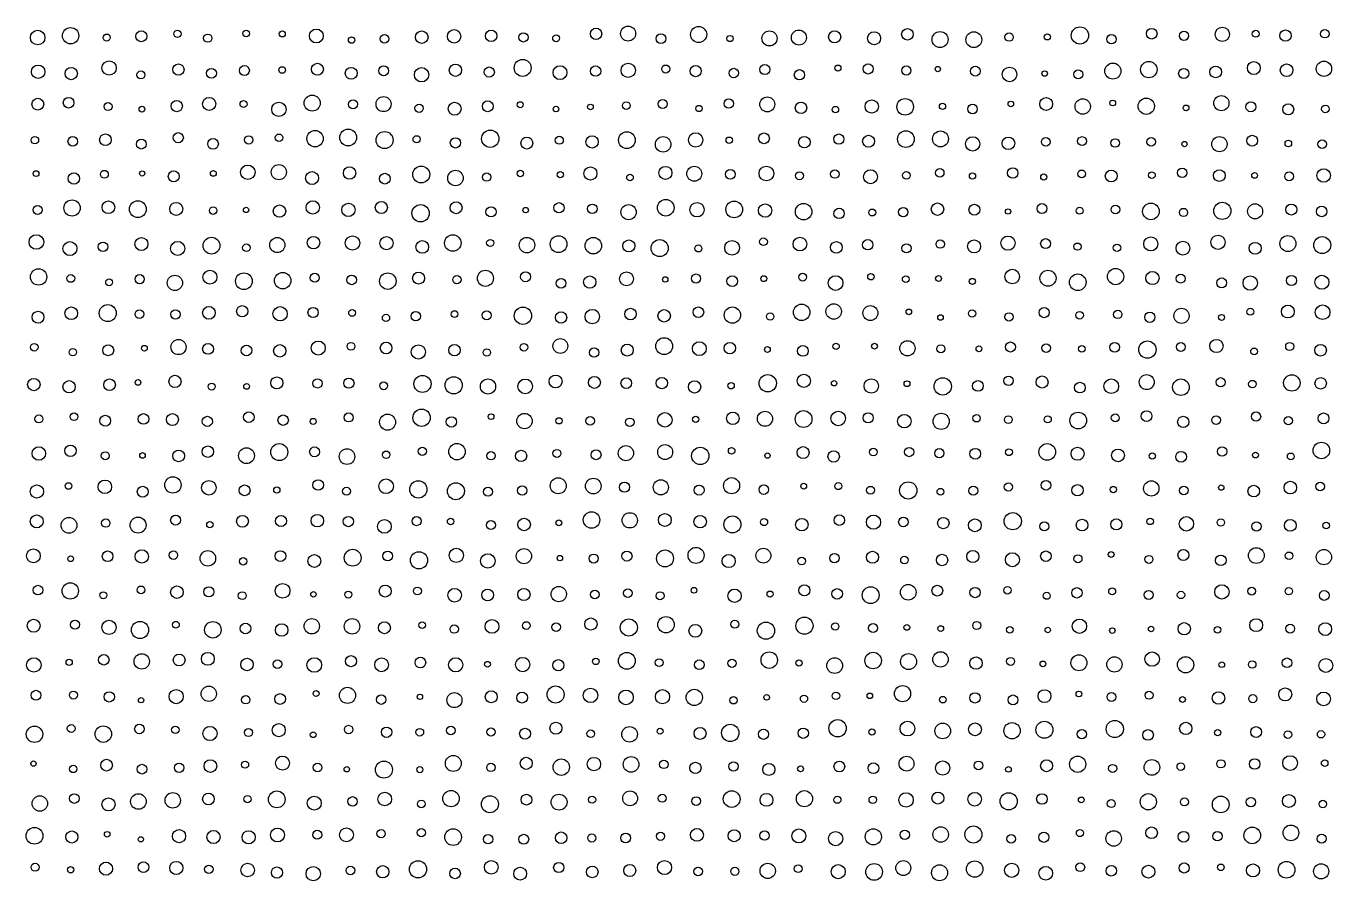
# Model space of a CAD drawing. Extents: x -295 to 305, y -195 to 205.
# Drawn here: x -294.6 to -219.4, y 55.4 to 104.6 of the extents above; entities that cross this region are included whole.
import ezdxf

# ---------------------------------------------------------------- set-up
doc = ezdxf.new("R2010")
doc.units = 0

msp = doc.modelspace()

# ---------------------------------------------------------------- linework, layer by layer
at = {"layer": 'VIA'}
for centre, radius in [((-292.0513, 104.0547), 0.4704), ((-261.826, 104.1622), 0.3273), ((-259.9808, 104.1756), 0.4306), ((-255.9257, 104.1218), 0.4629), ((-233.9919, 104.0692), 0.4964), ((-225.802, 104.1322), 0.4102), ((-293.946, 103.9464), 0.4175), ((-289.9714, 103.9484), 0.2018), ((-287.9866, 104.0241), 0.3172), ((-285.9058, 104.1616), 0.2065), ((-284.1617, 103.9144), 0.2367), ((-281.954, 104.1783), 0.1938), ((-279.8759, 104.1541), 0.1741), ((-277.9179, 104.0401), 0.3993), ((-275.8888, 103.8033), 0.1834), ((-273.9986, 103.8757), 0.2468), ((-271.8523, 103.9679), 0.3609), ((-269.9904, 104.0175), 0.3868), ((-267.8612, 104.0463), 0.3326), ((-266.0048, 103.9599), 0.2686), ((-264.1246, 103.9065), 0.1966), ((-258.0964, 103.8884), 0.2815), ((-254.12, 103.8926), 0.178), ((-251.85, 103.8992), 0.4346), ((-250.1567, 103.9471), 0.4328), ((-248.1021, 103.9909), 0.3477), ((-245.8343, 103.9089), 0.3764), ((-243.9155, 104.1338), 0.3321), ((-242.0395, 103.8339), 0.4612), ((-240.0955, 103.8233), 0.4559), ((-238.0654, 103.9732), 0.2419), ((-235.8635, 103.9871), 0.177), ((-232.1809, 103.8528), 0.2664), ((-229.8623, 104.1683), 0.3065), ((-228.0072, 104.0505), 0.2652), ((-223.8773, 104.1641), 0.1996), ((-222.169, 104.0608), 0.3244), ((-219.9066, 104.1684), 0.2432), ((-293.9145, 101.979), 0.3887), ((-292.0147, 101.875), 0.3539), ((-289.8363, 102.1974), 0.4108), ((-285.8521, 102.1031), 0.328), ((-282.0539, 102.0499), 0.285), ((-279.8788, 102.0804), 0.1888), ((-277.8546, 102.1235), 0.344), ((-275.9116, 101.8902), 0.3421), ((-274.0431, 102.0345), 0.2832), ((-269.915, 102.0656), 0.3539), ((-267.9684, 101.9638), 0.2927), ((-266.0487, 102.1998), 0.4882), ((-263.899, 101.9293), 0.3988), ((-261.8516, 102.0187), 0.2987), ((-259.9779, 102.0586), 0.4127), ((-257.8196, 102.1375), 0.2304), ((-256.0974, 102.0153), 0.3228), ((-252.1195, 102.106), 0.2878), ((-247.9149, 102.1931), 0.1752), ((-246.1758, 102.1406), 0.2923), ((-243.9741, 102.0507), 0.2623), ((-242.1638, 102.1337), 0.153), ((-240.0083, 102.0124), 0.2825), ((-238.04, 101.8253), 0.4175), ((-232.0983, 102.0199), 0.4633), ((-230.0285, 102.1052), 0.4717), ((-226.1821, 101.9714), 0.337), ((-223.9886, 102.1918), 0.3727), ((-222.1067, 102.0685), 0.3628), ((-219.9548, 102.1487), 0.4398), ((-288.0087, 101.8018), 0.2311), ((-283.9501, 101.8914), 0.2848), ((-271.8643, 101.8063), 0.4129), ((-253.9043, 101.9076), 0.2706), ((-250.1282, 101.8073), 0.2966), ((-236.0178, 101.8755), 0.1578), ((-234.0903, 101.8289), 0.2596), ((-228.0229, 101.8746), 0.2923), ((-293.937, 100.1135), 0.339), ((-292.1657, 100.197), 0.3079), ((-289.8959, 99.9779), 0.2309), ((-287.9502, 99.8253), 0.165), ((-285.9466, 100.003), 0.3223), ((-284.08, 100.1269), 0.3756), ((-282.1044, 100.1188), 0.2005), ((-280.0692, 99.8163), 0.4117), ((-278.1561, 100.1762), 0.4628), ((-275.8045, 100.1078), 0.2617), ((-274.0504, 100.1173), 0.4337), ((-272.0036, 99.8786), 0.238), ((-269.9621, 99.8492), 0.3714), ((-268.0565, 99.9924), 0.3101), ((-266.1895, 100.0834), 0.1712), ((-264.1318, 99.8305), 0.1591), ((-262.1481, 99.9531), 0.1608), ((-260.0827, 100.0312), 0.2215), ((-257.9953, 100.1247), 0.2544), ((-255.9028, 99.8638), 0.1782), ((-254.1967, 100.145), 0.2696), ((-251.9775, 100.1014), 0.4328), ((-250.0367, 99.9063), 0.332), ((-248.057, 99.8027), 0.1839), ((-245.971, 99.9793), 0.3843), ((-244.0437, 99.9626), 0.4778), ((-241.8972, 99.9844), 0.1778), ((-240.1696, 99.8351), 0.2754), ((-237.9684, 100.1272), 0.1612), ((-235.9369, 100.1222), 0.3696), ((-233.8322, 99.9795), 0.443), ((-232.1077, 100.1816), 0.166), ((-230.1744, 99.9958), 0.4684), ((-227.8878, 99.8968), 0.1665), ((-225.8561, 100.1739), 0.4377), ((-224.1562, 99.9664), 0.2901), ((-222.0127, 99.8207), 0.3168), ((-219.8724, 99.8403), 0.2213), ((-285.8575, 98.1853), 0.291), ((-277.9899, 98.1304), 0.4728), ((-276.0881, 98.1941), 0.4844), ((-273.989, 98.0479), 0.492), ((-267.9101, 98.1256), 0.4985), ((-260.0508, 98.0446), 0.4836), ((-256.0968, 98.0571), 0.4149), ((-244.0052, 98.1019), 0.48), ((-242.0123, 98.1137), 0.4568), ((-294.1039, 98.0381), 0.2128), ((-291.9296, 97.974), 0.2741), ((-290.0486, 98.063), 0.3371), ((-287.9833, 97.8163), 0.283), ((-283.8586, 97.8266), 0.3076), ((-281.8055, 98.0571), 0.239), ((-280.0661, 98.1832), 0.213), ((-272.1463, 98.0935), 0.2072), ((-269.9143, 97.8854), 0.2956), ((-265.807, 97.8741), 0.342), ((-263.9414, 98.0371), 0.2327), ((-262.0574, 97.9384), 0.3526), ((-257.969, 97.8006), 0.4448), ((-254.1666, 98.0403), 0.1831), ((-252.1641, 98.1477), 0.309), ((-249.843, 97.9274), 0.3334), ((-247.8633, 98.1035), 0.2941), ((-246.1486, 97.9795), 0.3458), ((-240.16, 97.8276), 0.4106), ((-238.1051, 97.8638), 0.3605), ((-235.9597, 97.944), 0.2524), ((-233.8683, 97.9869), 0.2571), ((-231.9698, 97.879), 0.246), ((-229.897, 97.9449), 0.2493), ((-227.9788, 97.8174), 0.1511), ((-225.9697, 97.8125), 0.4399), ((-224.0813, 98.01), 0.3108), ((-222.0044, 97.8497), 0.1912), ((-220.0556, 97.8161), 0.247), ((-294.0358, 96.115), 0.166), ((-290.1091, 96.078), 0.2266), ((-287.933, 96.1251), 0.1501), ((-286.1199, 95.9592), 0.3147), ((-283.8413, 96.1296), 0.1677), ((-281.8597, 96.1964), 0.416), ((-280.0713, 96.1983), 0.4361), ((-278.1647, 95.8621), 0.3757), ((-276.0055, 96.1515), 0.3558), ((-271.8829, 96.0656), 0.4859), ((-269.9129, 95.8626), 0.4475), ((-266.1828, 96.1269), 0.1861), ((-263.8833, 96.0537), 0.1765), ((-262.1487, 96.1223), 0.3766), ((-257.835, 96.1609), 0.374), ((-256.1786, 96.1092), 0.4289), ((-254.1026, 96.0767), 0.2805), ((-252.028, 96.1244), 0.4229), ((-250.1236, 95.9951), 0.2277), ((-248.0939, 96.0911), 0.2455), ((-246.04, 95.9382), 0.4023), ((-243.9733, 96.0174), 0.2178), ((-242.0528, 96.1629), 0.2411), ((-237.8585, 96.1537), 0.3006), ((-233.8932, 96.1004), 0.224), ((-232.189, 95.9799), 0.3427), ((-228.1117, 96.1636), 0.2728), ((-225.9762, 96.006), 0.3366), ((-221.961, 95.9602), 0.2538), ((-219.9728, 96.0069), 0.3907), ((-291.8624, 95.832), 0.3283), ((-273.9767, 95.8247), 0.309), ((-268.1201, 95.9146), 0.2379), ((-259.8733, 95.8923), 0.1877), ((-240.1711, 95.9754), 0.1791), ((-236.0744, 95.9225), 0.1752), ((-229.8499, 96.0218), 0.1908), ((-223.9463, 96.0131), 0.166), ((-293.9538, 94.029), 0.2604), ((-291.9672, 94.1367), 0.4678), ((-289.8748, 94.1821), 0.3663), ((-288.1831, 94.0696), 0.4842), ((-285.9757, 94.0849), 0.3763), ((-283.8518, 93.9868), 0.2164), ((-281.9598, 94.0256), 0.1529), ((-280.0356, 93.9597), 0.3553), ((-278.1189, 94.1716), 0.3848), ((-276.0726, 94.0295), 0.3841), ((-274.1753, 94.1698), 0.3477), ((-271.9173, 93.8372), 0.4983), ((-269.8756, 94.1495), 0.3418), ((-267.8671, 93.9175), 0.2942), ((-265.875, 94.0187), 0.1576), ((-263.9583, 94.152), 0.293), ((-262.0401, 94.0926), 0.2718), ((-259.9534, 93.896), 0.4383), ((-257.8199, 94.1532), 0.4774), ((-256.0176, 94.0386), 0.4132), ((-253.8796, 94.0539), 0.4798), ((-252.0993, 93.9921), 0.3843), ((-249.8869, 93.9269), 0.4755), ((-247.8469, 93.8271), 0.2981), ((-245.9382, 93.879), 0.1996), ((-244.1566, 93.8983), 0.2699), ((-242.1868, 94.0691), 0.3596), ((-240.0639, 94.0392), 0.3118), ((-238.1274, 93.9387), 0.1531), ((-236.1746, 94.1055), 0.287), ((-234.0111, 93.9789), 0.1984), ((-231.9537, 94.0522), 0.2474), ((-229.9071, 93.9436), 0.4782), ((-228.0369, 93.8817), 0.2368), ((-225.8047, 93.9713), 0.4938), ((-223.9163, 93.9455), 0.4326), ((-221.8304, 94.0499), 0.3175), ((-220.0861, 93.9404), 0.3026), ((-294.0208, 92.1795), 0.4203), ((-278.0809, 92.1411), 0.3624), ((-275.8364, 92.1218), 0.4135), ((-273.8801, 92.1169), 0.3807), ((-270.0665, 92.1202), 0.4747), ((-263.9825, 92.0544), 0.4834), ((-250.1036, 92.0628), 0.3935), ((-238.1301, 92.1132), 0.4108), ((-229.917, 92.0688), 0.4047), ((-226.0502, 92.1649), 0.408), ((-222.0283, 92.0893), 0.461), ((-220.054, 92.0004), 0.4886), ((-292.0898, 91.8007), 0.3999), ((-290.1873, 91.9043), 0.2738), ((-287.9773, 92.0626), 0.3735), ((-285.8927, 91.8089), 0.4042), ((-283.9435, 91.9688), 0.4837), ((-281.9381, 91.8496), 0.2166), ((-280.1608, 92.0065), 0.4363), ((-271.8246, 91.8999), 0.362), ((-267.9141, 92.1269), 0.2046), ((-265.8001, 92.0021), 0.4442), ((-261.9826, 91.9686), 0.4777), ((-259.9378, 91.9542), 0.3474), ((-258.1664, 91.8293), 0.4918), ((-255.9362, 91.8097), 0.2008), ((-254.005, 91.8447), 0.4216), ((-252.1949, 92.1952), 0.2223), ((-248.0038, 91.8722), 0.3346), ((-246.1967, 92.022), 0.3), ((-243.9665, 91.8207), 0.2642), ((-242.0277, 92.0615), 0.2417), ((-240.0815, 91.9266), 0.3747), ((-235.9672, 92.0884), 0.2865), ((-234.1317, 91.916), 0.2075), ((-231.86, 91.8458), 0.2116), ((-228.0644, 91.8272), 0.395), ((-223.9127, 91.817), 0.3441), ((-293.8944, 90.1723), 0.47), ((-292.0399, 90.084), 0.2234), ((-288.0767, 90.0404), 0.2657), ((-286.0527, 89.8274), 0.4402), ((-284.0346, 90.158), 0.404), ((-282.0835, 89.9256), 0.4804), ((-279.8518, 89.9564), 0.4748), ((-278.0078, 90.1212), 0.2582), ((-275.8832, 90), 0.2767), ((-273.8083, 89.9278), 0.4746), ((-272.0311, 90.103), 0.3457), ((-269.8313, 90.0155), 0.2406), ((-268.1889, 90.0907), 0.4631), ((-265.8804, 90.1817), 0.289), ((-262.1879, 89.8751), 0.355), ((-260.0771, 90.0634), 0.4005), ((-256.0743, 90.0784), 0.2618), ((-253.9906, 89.9264), 0.3101), ((-252.1775, 90.071), 0.1696), ((-249.9421, 90.158), 0.2234), ((-248.0468, 89.8155), 0.4234), ((-246.0145, 90.1842), 0.1864), ((-244.012, 90.0379), 0.1927), ((-242.1237, 90.0806), 0.1681), ((-237.8869, 90.192), 0.4186), ((-235.8292, 90.0977), 0.4608), ((-234.1176, 89.8632), 0.4802), ((-231.9427, 90.191), 0.4668), ((-229.8234, 90.1052), 0.3794), ((-228.1968, 90.0722), 0.2509), ((-224.1965, 89.8175), 0.4145), ((-221.8244, 89.9618), 0.2914), ((-220.0722, 89.8629), 0.4023), ((-289.8354, 89.861), 0.1985), ((-263.8388, 89.8038), 0.2757), ((-257.8446, 90.0256), 0.1562), ((-240.1783, 89.911), 0.1768), ((-225.8355, 89.8296), 0.283), ((-293.9249, 87.8537), 0.3425), ((-292.0157, 88.0825), 0.3658), ((-289.9159, 88.0891), 0.4903), ((-288.0936, 88.0262), 0.253), ((-286.0212, 88.0112), 0.271), ((-284.0953, 88.1042), 0.3656), ((-282.1815, 88.198), 0.3227), ((-279.9986, 88.0477), 0.4117), ((-278.1029, 88.1228), 0.2945), ((-275.8577, 88.1028), 0.1988), ((-273.9091, 87.8113), 0.2096), ((-272.1933, 87.9062), 0.2705), ((-269.9677, 88.0326), 0.1956), ((-268.1161, 87.9654), 0.2601), ((-266.0314, 87.9361), 0.4994), ((-263.8416, 87.8361), 0.3257), ((-262.0411, 87.8858), 0.4168), ((-259.8434, 88.0342), 0.3334), ((-257.9101, 87.9296), 0.3581), ((-255.9395, 88.1393), 0.3047), ((-253.9843, 87.9728), 0.4706), ((-251.8064, 87.8908), 0.2109), ((-250.0018, 88.1345), 0.4739), ((-248.1567, 88.18), 0.4442), ((-246.0434, 88.091), 0.4303), ((-243.8349, 88.16), 0.1623), ((-242.0145, 87.8358), 0.1585), ((-240.198, 88.0667), 0.2104), ((-238.0718, 87.8724), 0.2384), ((-236.0461, 88.1176), 0.2929), ((-234.0105, 87.9624), 0.2195), ((-231.8171, 88.0112), 0.2409), ((-229.973, 87.8483), 0.2948), ((-228.1497, 87.9303), 0.437), ((-225.8464, 87.8394), 0.1712), ((-224.1915, 88.1694), 0.2006), ((-222.0325, 88.179), 0.3675), ((-220.0314, 88.1402), 0.4219), ((-285.842, 86.1329), 0.4361), ((-277.8045, 86.0782), 0.4038), ((-263.879, 86.193), 0.4271), ((-257.905, 86.1903), 0.4845), ((-255.8857, 86.0446), 0.3992), ((-243.9149, 86.0631), 0.4371), ((-230.1106, 85.9891), 0.4955), ((-226.1423, 86.1959), 0.3814), ((-294.1417, 86.1207), 0.2179), ((-291.924, 85.8403), 0.21), ((-289.8903, 85.952), 0.316), ((-287.8074, 86.0666), 0.1637), ((-284.1472, 86.0281), 0.3118), ((-281.9368, 85.9344), 0.3059), ((-280.0195, 85.9161), 0.3561), ((-275.925, 86.1778), 0.2246), ((-273.901, 86.0782), 0.3357), ((-272.0463, 85.8523), 0.4067), ((-269.9689, 85.9588), 0.33), ((-268.1119, 85.8191), 0.2115), ((-265.9758, 86.1208), 0.2193), ((-261.9388, 85.8189), 0.2668), ((-260.0315, 85.9579), 0.3447), ((-254.132, 86.0677), 0.3299), ((-251.9695, 85.9938), 0.1645), ((-249.9301, 85.9117), 0.3105), ((-248.0216, 86.1782), 0.1849), ((-245.8086, 86.1853), 0.1698), ((-241.9937, 86.0358), 0.2311), ((-239.8023, 86.0372), 0.1682), ((-237.9931, 86.1382), 0.2897), ((-235.9333, 86.0712), 0.2511), ((-233.879, 86.0265), 0.1896), ((-231.9901, 86.121), 0.2776), ((-228.1876, 86.1379), 0.2512), ((-223.9751, 85.8832), 0.1935), ((-221.9262, 86.1663), 0.2314), ((-220.1496, 85.9517), 0.336), ((-294.1691, 83.9755), 0.3585), ((-292.1394, 83.8517), 0.352), ((-289.8122, 83.9637), 0.3361), ((-288.1727, 84.0974), 0.1636), ((-286.0479, 84.1558), 0.3516), ((-280.1853, 84.0693), 0.3484), ((-277.8474, 84.0421), 0.2652), ((-276.0418, 84.0543), 0.2945), ((-271.8106, 84.0131), 0.4932), ((-270.0154, 83.9344), 0.4933), ((-268.0419, 83.8629), 0.438), ((-265.9037, 83.8702), 0.4206), ((-264.1538, 84.1545), 0.3715), ((-261.9241, 84.1023), 0.3451), ((-260.0882, 84.0568), 0.3064), ((-258.0434, 84.061), 0.3237), ((-256.1557, 83.8392), 0.3527), ((-251.9519, 84.0519), 0.497), ((-249.8739, 84.193), 0.3789), ((-248.1345, 84.0497), 0.1522), ((-245.9953, 83.8936), 0.4123), ((-243.9401, 84.0242), 0.168), ((-241.8842, 83.8699), 0.4981), ((-239.8601, 83.8941), 0.3074), ((-238.0959, 84.197), 0.2703), ((-236.1703, 84.1221), 0.3472), ((-232.1875, 83.8793), 0.4218), ((-230.151, 84.1162), 0.4321), ((-228.1828, 83.823), 0.4753), ((-225.8996, 84.109), 0.2645), ((-224.0702, 84.002), 0.2161), ((-221.803, 84.0686), 0.4719), ((-220.1439, 84.047), 0.331), ((-283.9338, 83.8571), 0.1977), ((-281.9307, 83.8674), 0.1654), ((-274.0445, 83.905), 0.2232), ((-254.0617, 83.911), 0.1874), ((-233.993, 83.8005), 0.3073), ((-293.8756, 81.999), 0.2321), ((-291.8561, 82.124), 0.2175), ((-290.0602, 81.8952), 0.313), ((-287.8583, 81.9949), 0.3069), ((-286.1919, 81.9577), 0.3432), ((-284.1857, 81.8562), 0.2925), ((-281.8015, 82.1027), 0.3057), ((-279.8258, 81.9276), 0.2995), ((-278.0984, 81.854), 0.1762), ((-276.0553, 82.0817), 0.2602), ((-273.8211, 81.8109), 0.461), ((-271.8599, 82.0662), 0.4972), ((-270.144, 81.8254), 0.2994), ((-267.8659, 82.1292), 0.1653), ((-265.941, 81.8734), 0.4435), ((-263.9625, 81.8897), 0.1789), ((-262.1608, 81.8875), 0.2449), ((-259.8842, 81.8053), 0.246), ((-257.8687, 81.9437), 0.4174), ((-256.0928, 81.9796), 0.1804), ((-253.958, 82.0304), 0.3596), ((-252.11, 82.0079), 0.4358), ((-249.8883, 81.9907), 0.4838), ((-247.8984, 82.0232), 0.4192), ((-246.174, 82.0632), 0.2907), ((-244.0927, 81.8679), 0.389), ((-241.9741, 81.8586), 0.467), ((-239.9377, 82.0334), 0.2112), ((-238.1106, 81.9574), 0.226), ((-235.84, 81.9695), 0.2021), ((-234.0922, 81.9056), 0.4808), ((-231.9612, 82.0586), 0.2252), ((-230.1604, 82.1583), 0.3118), ((-228.0523, 81.8286), 0.3242), ((-226.1607, 81.9268), 0.2531), ((-223.8637, 82.1345), 0.268), ((-222.0037, 81.8956), 0.238), ((-219.9813, 82.0299), 0.3119), ((-292.0587, 80.1662), 0.3299), ((-284.1542, 80.1131), 0.328), ((-280.0467, 80.092), 0.4884), ((-269.8264, 80.1168), 0.4745), ((-260.1087, 80.0236), 0.4364), ((-257.8514, 80.0908), 0.4297), ((-235.8726, 80.0982), 0.4799), ((-220.1033, 80.1835), 0.4764), ((-293.8806, 80.0081), 0.3901), ((-290.0577, 79.8766), 0.2294), ((-287.9183, 79.8963), 0.1605), ((-285.8377, 79.8704), 0.3375), ((-281.9357, 79.8797), 0.4555), ((-278.0183, 80.1032), 0.2826), ((-276.1526, 79.829), 0.45), ((-273.8992, 79.9356), 0.2155), ((-271.8191, 80.1334), 0.2316), ((-267.8697, 79.8776), 0.2405), ((-266.1427, 79.8696), 0.3266), ((-264.0752, 80.0133), 0.2293), ((-261.8225, 79.9347), 0.2822), ((-255.8301, 79.8717), 0.4975), ((-254.0269, 80.1641), 0.1897), ((-251.9634, 79.8882), 0.155), ((-249.916, 80.0589), 0.3456), ((-248.1572, 79.8405), 0.3302), ((-245.876, 80.09), 0.2202), ((-243.8158, 80.0894), 0.2637), ((-242.0785, 80.0239), 0.2664), ((-240.0126, 79.9936), 0.3095), ((-238.0787, 80.0827), 0.1988), ((-234.1263, 79.9952), 0.3766), ((-231.8024, 79.8953), 0.3665), ((-229.83, 79.8682), 0.182), ((-228.1717, 79.8188), 0.3134), ((-225.814, 80.1237), 0.2731), ((-223.8926, 79.9152), 0.1651), ((-221.8655, 79.8424), 0.1943), ((-293.989, 77.8184), 0.3821), ((-292.1766, 78.1378), 0.1887), ((-290.0802, 78.0923), 0.3902), ((-286.1667, 78.1999), 0.4711), ((-284.097, 78.0342), 0.4216), ((-282.0424, 77.8874), 0.3113), ((-277.8104, 78.1972), 0.3032), ((-273.9037, 78.1187), 0.422), ((-272.0494, 77.9421), 0.496), ((-269.8914, 77.8382), 0.4883), ((-264.0033, 78.1497), 0.4594), ((-261.9847, 78.1328), 0.4511), ((-260.1871, 78.071), 0.2935), ((-258.1003, 78.061), 0.4343), ((-255.8998, 77.9004), 0.2874), ((-254.028, 78.1557), 0.4617), ((-252.1789, 77.9285), 0.2735), ((-249.8801, 78.1269), 0.1688), ((-247.8948, 78.1323), 0.2025), ((-243.8671, 77.8798), 0.4979), ((-238.1064, 78.0785), 0.2376), ((-235.9402, 78.1822), 0.2792), ((-234.1319, 77.8923), 0.3259), ((-229.8873, 77.995), 0.4404), ((-225.8627, 78.047), 0.1525), ((-223.9948, 77.8409), 0.3359), ((-221.8913, 78.0468), 0.3604), ((-220.1702, 78.1089), 0.2477), ((-287.9011, 77.8063), 0.3132), ((-280.1892, 77.9091), 0.1796), ((-276.1797, 77.837), 0.2269), ((-268.0417, 77.8063), 0.2598), ((-266.0731, 77.8751), 0.2699), ((-246.0387, 77.8898), 0.2281), ((-242.018, 77.807), 0.1959), ((-240.1301, 77.8655), 0.2619), ((-232.073, 77.9331), 0.1845), ((-228.0139, 77.8722), 0.2466), ((-294.0026, 76.1022), 0.375), ((-292.1441, 75.8749), 0.4555), ((-290.0289, 76.0026), 0.2414), ((-288.1707, 75.8874), 0.4574), ((-286.0111, 76.1745), 0.2851), ((-284.0393, 75.9075), 0.1813), ((-282.1656, 76.1064), 0.3411), ((-279.9461, 76.1196), 0.3197), ((-277.8623, 76.1396), 0.3582), ((-276.0745, 76.0896), 0.2945), ((-273.9997, 75.8108), 0.3913), ((-272.1523, 76.1146), 0.2603), ((-270.1903, 76.089), 0.1881), ((-267.8738, 75.8884), 0.2563), ((-265.9648, 75.9192), 0.3612), ((-263.9659, 76.0162), 0.1662), ((-262.0854, 76.1832), 0.4734), ((-259.8851, 76.1617), 0.44), ((-257.8695, 76.1849), 0.3695), ((-255.8369, 76.0852), 0.3595), ((-253.9828, 75.9271), 0.4897), ((-252.1606, 76.0579), 0.2032), ((-249.9869, 75.9125), 0.3578), ((-247.8342, 76.1766), 0.3029), ((-245.8666, 76.056), 0.4091), ((-244.1462, 76.0689), 0.2747), ((-241.8499, 76.0072), 0.3268), ((-240.0342, 75.8784), 0.3698), ((-237.8567, 76.113), 0.4968), ((-236.0364, 75.813), 0.2563), ((-233.8683, 75.8853), 0.3375), ((-231.8982, 75.9258), 0.3202), ((-229.9504, 76.0993), 0.1871), ((-227.8656, 75.9601), 0.4141), ((-225.8846, 76.0401), 0.2103), ((-223.8365, 75.8092), 0.2655), ((-221.8923, 75.8686), 0.3401), ((-219.8267, 75.8684), 0.1898), ((-294.1931, 74.1172), 0.3963), ((-287.9569, 74.0833), 0.3874), ((-284.155, 73.9738), 0.4457), ((-275.8247, 74.0086), 0.4842), ((-269.8639, 74.1416), 0.4089), ((-265.9757, 74.101), 0.4373), ((-257.8594, 73.9713), 0.4876), ((-256.075, 74.1458), 0.4616), ((-252.1997, 74.1289), 0.427), ((-240.1516, 74.077), 0.3487), ((-228.0398, 74.1677), 0.3146), ((-223.8422, 74.1339), 0.454), ((-219.9586, 74.0432), 0.4403), ((-292.0494, 73.9493), 0.1648), ((-289.9215, 74.0918), 0.307), ((-286.1374, 74.1566), 0.2418), ((-282.1261, 73.8024), 0.2133), ((-279.9791, 74.1036), 0.3101), ((-278.0303, 73.8186), 0.369), ((-273.8132, 74.1067), 0.281), ((-272.0116, 73.8631), 0.494), ((-268.0508, 73.8239), 0.4159), ((-263.9067, 73.9865), 0.1551), ((-261.9687, 73.9629), 0.2606), ((-260.0488, 74.1037), 0.2912), ((-254.1962, 73.8187), 0.3786), ((-249.9974, 73.8128), 0.2195), ((-248.1125, 73.9866), 0.2673), ((-245.9231, 74.034), 0.3459), ((-244.0855, 73.8726), 0.2186), ((-241.9215, 73.8783), 0.3272), ((-237.8789, 73.8951), 0.4028), ((-235.952, 74.0969), 0.3021), ((-234.1046, 73.9485), 0.2302), ((-232.1956, 74.1948), 0.1687), ((-230.0234, 73.9139), 0.2275), ((-225.8895, 73.8576), 0.305), ((-221.9622, 74.1214), 0.2174), ((-293.9277, 72.1445), 0.2772), ((-292.0713, 72.099), 0.472), ((-287.9997, 72.1572), 0.2244), ((-285.9344, 72.0255), 0.362), ((-284.0953, 72.0488), 0.2918), ((-279.8584, 72.1027), 0.4233), ((-273.9539, 72.0914), 0.3442), ((-272.102, 72.0937), 0.2279), ((-269.9613, 71.8499), 0.3922), ((-268.0615, 71.8661), 0.3385), ((-265.9739, 71.8895), 0.3507), ((-263.9726, 71.9137), 0.4401), ((-260.0037, 71.9649), 0.2489), ((-256.1924, 72.1338), 0.1655), ((-253.8587, 71.8206), 0.387), ((-249.8395, 72.1312), 0.319), ((-247.9559, 71.9271), 0.3054), ((-246.0293, 71.8553), 0.4845), ((-243.8689, 72.0186), 0.4507), ((-242.197, 72.1151), 0.3093), ((-240.0237, 72.0054), 0.2971), ((-238.1582, 72.1383), 0.2173), ((-234.1673, 71.9906), 0.2998), ((-232.1394, 72.0739), 0.1998), ((-225.8284, 72.0419), 0.4134), ((-224.1151, 72.0847), 0.2232), ((-221.9806, 72.0835), 0.2121), ((-290.1721, 71.8474), 0.2015), ((-282.1782, 71.8257), 0.2267), ((-278.0845, 71.9011), 0.1565), ((-276.0753, 71.8853), 0.2021), ((-261.9, 71.8977), 0.2493), ((-258.1428, 71.8184), 0.2312), ((-251.8132, 71.9135), 0.1774), ((-235.902, 71.8179), 0.2014), ((-230.0381, 71.8706), 0.258), ((-228.1791, 71.8657), 0.2126), ((-219.9397, 71.8365), 0.2815), ((-294.1767, 70.0926), 0.3712), ((-291.8013, 70.1595), 0.2634), ((-289.8438, 70.001), 0.4093), ((-288.059, 69.8506), 0.4908), ((-285.9922, 70.1541), 0.1915), ((-283.8665, 69.8609), 0.4753), ((-281.9937, 69.9385), 0.3049), ((-279.9108, 69.8494), 0.3554), ((-278.1786, 70.0653), 0.4428), ((-275.8608, 70.0588), 0.4455), ((-274.0011, 69.9814), 0.3462), ((-271.8314, 70.1246), 0.1911), ((-269.984, 69.8996), 0.2388), ((-267.8122, 70.0567), 0.3963), ((-265.8399, 70.1078), 0.2211), ((-264.1138, 70.0077), 0.2478), ((-262.1225, 70.1946), 0.3528), ((-259.9414, 69.9949), 0.4927), ((-257.8021, 70.1519), 0.4707), ((-256.1171, 69.802), 0.3668), ((-253.8428, 70.1823), 0.229), ((-252.0534, 69.8105), 0.4957), ((-249.8395, 70.0987), 0.4927), ((-248.0679, 70.0507), 0.2086), ((-245.8897, 69.957), 0.2598), ((-243.9499, 70.001), 0.1647), ((-242.0028, 69.9301), 0.1662), ((-239.9279, 70.1085), 0.2333), ((-238.02, 69.864), 0.1875), ((-235.8449, 69.8493), 0.154), ((-234.0187, 70.0666), 0.4131), ((-232.1296, 69.8165), 0.1593), ((-229.8982, 69.9078), 0.1584), ((-227.9917, 69.9244), 0.354), ((-226.0747, 69.8602), 0.192), ((-223.8548, 70.1281), 0.3707), ((-221.8972, 69.9295), 0.2569), ((-219.8846, 69.9005), 0.3676), ((-290.1427, 68.1359), 0.3018), ((-287.9606, 68.0427), 0.4413), ((-285.8065, 68.1212), 0.3394), ((-284.1578, 68.1908), 0.3714), ((-260.0571, 68.0738), 0.4864), ((-251.8637, 68.1161), 0.4735), ((-245.887, 68.0904), 0.4742), ((-243.8516, 68.0321), 0.4617), ((-242.0126, 68.1558), 0.4446), ((-234.0484, 67.9633), 0.4583), ((-229.8392, 68.1734), 0.4144), ((-294.1669, 67.8372), 0.417), ((-292.1336, 67.9913), 0.1793), ((-281.9041, 67.8638), 0.3631), ((-280.1461, 67.8821), 0.2488), ((-278.0338, 67.8355), 0.4217), ((-275.9226, 68.055), 0.3194), ((-274.1632, 67.8478), 0.3966), ((-271.9294, 67.9754), 0.3068), ((-269.8964, 67.8465), 0.4086), ((-268.072, 67.8786), 0.1675), ((-266.0465, 67.8613), 0.4107), ((-263.9947, 67.8233), 0.3219), ((-261.8376, 68.0424), 0.1859), ((-258.197, 67.9709), 0.2263), ((-255.8885, 67.8482), 0.2794), ((-254.0034, 67.9333), 0.2368), ((-250.1545, 67.9483), 0.1847), ((-248.1019, 67.8006), 0.4531), ((-239.9693, 67.9429), 0.3565), ((-237.9808, 68.0413), 0.2315), ((-236.1226, 67.8995), 0.1634), ((-232.0075, 67.8696), 0.4397), ((-227.9151, 67.8493), 0.4652), ((-225.8313, 67.8536), 0.1638), ((-224.0806, 67.8645), 0.2141), ((-222.0851, 67.9611), 0.2775), ((-219.8432, 67.8114), 0.4003), ((-294.0437, 66.0941), 0.2854), ((-291.8874, 66.103), 0.2286), ((-289.8267, 65.9984), 0.2947), ((-285.9772, 66.0184), 0.4088), ((-284.1021, 66.1762), 0.4404), ((-280.0002, 65.8797), 0.3096), ((-277.9294, 66.1901), 0.168), ((-276.1245, 66.0864), 0.4646), ((-271.9551, 66.002), 0.1548), ((-269.9718, 65.8149), 0.4333), ((-267.8534, 66.0075), 0.3472), ((-266.0806, 65.9575), 0.3118), ((-264.1537, 66.1378), 0.4915), ((-262.1431, 66.0852), 0.4155), ((-260.1041, 65.9714), 0.4198), ((-258.0037, 66.0111), 0.4085), ((-256.1761, 65.9685), 0.4675), ((-248.0266, 66.0607), 0.218), ((-246.0759, 66.06), 0.159), ((-244.1956, 66.1836), 0.4657), ((-240.0286, 65.943), 0.299), ((-236.032, 66.0427), 0.3718), ((-234.0516, 66.1664), 0.1659), ((-232.1772, 65.9971), 0.2577), ((-230.0146, 66.0956), 0.2337), ((-226.0252, 65.9356), 0.3589), ((-222.1822, 66.1418), 0.3758), ((-219.9727, 65.8846), 0.3959), ((-287.9983, 65.8093), 0.1513), ((-281.9793, 65.835), 0.2438), ((-274.1857, 65.8407), 0.2714), ((-253.9196, 65.8041), 0.211), ((-252.0088, 65.9701), 0.1604), ((-249.8647, 65.8956), 0.2092), ((-241.8823, 65.8393), 0.1885), ((-237.8388, 65.8269), 0.2834), ((-228.0921, 65.8505), 0.165), ((-224.0502, 65.8981), 0.2315), ((-247.9301, 64.1965), 0.4982), ((-231.9864, 64.1505), 0.4964), ((-294.1287, 63.8484), 0.4721), ((-292.0165, 64.1795), 0.2246), ((-290.1725, 63.8571), 0.4737), ((-288.0924, 64.1562), 0.2761), ((-286.0291, 64.1042), 0.2139), ((-284.0355, 63.8932), 0.4073), ((-281.8184, 63.9476), 0.2327), ((-280.0795, 64.0853), 0.3765), ((-278.0975, 63.8226), 0.1669), ((-276.0586, 64.1156), 0.2473), ((-273.8735, 63.9658), 0.3003), ((-271.9642, 63.9649), 0.2211), ((-270.1774, 64.0628), 0.2533), ((-267.8731, 63.9774), 0.2361), ((-265.9069, 63.8772), 0.3146), ((-264.1369, 64.1976), 0.3435), ((-262.131, 63.882), 0.217), ((-259.8963, 63.8454), 0.4477), ((-258.1392, 64.0249), 0.1719), ((-255.8438, 63.8951), 0.3435), ((-254.1096, 63.9279), 0.4996), ((-252.1942, 63.8483), 0.2919), ((-249.9047, 63.9091), 0.2972), ((-245.9573, 63.9739), 0.1799), ((-243.9116, 64.1759), 0.4262), ((-241.8857, 64.0377), 0.4513), ((-240.028, 64.1326), 0.3704), ((-237.8968, 64.0506), 0.4686), ((-236.0381, 64.1045), 0.4893), ((-233.8803, 63.8564), 0.2637), ((-230.0762, 63.8098), 0.3069), ((-227.9057, 64.1811), 0.3553), ((-226.0635, 63.9423), 0.1807), ((-223.8573, 63.9764), 0.3112), ((-222.0316, 63.8304), 0.2196), ((-220.1246, 63.8474), 0.2114), ((-289.9846, 62.0704), 0.3361), ((-279.862, 62.1898), 0.4046), ((-270.0371, 62.1707), 0.4576), ((-265.8377, 62.1758), 0.3455), ((-263.8277, 61.9554), 0.4731), ((-261.9483, 62.1333), 0.3869), ((-259.8115, 62.1142), 0.4473), ((-243.968, 62.1548), 0.4278), ((-234.1234, 62.1241), 0.4685), ((-229.8507, 61.9389), 0.4516), ((-223.9421, 62.1401), 0.3033), ((-221.9006, 62.1906), 0.4256), ((-294.1861, 62.1622), 0.1533), ((-291.8995, 61.8513), 0.2105), ((-287.9481, 61.8391), 0.2798), ((-285.8096, 61.918), 0.2734), ((-284.0087, 62.0176), 0.363), ((-282.0152, 62.0982), 0.2056), ((-277.8444, 61.9353), 0.2512), ((-276.1648, 61.8353), 0.1538), ((-274.0256, 61.8113), 0.4897), ((-271.9625, 61.8097), 0.175), ((-267.8756, 61.9425), 0.2411), ((-257.9329, 62.1164), 0.2463), ((-256.1071, 61.9163), 0.3229), ((-253.92, 61.9956), 0.2672), ((-251.8878, 61.8255), 0.3466), ((-250.0619, 61.8606), 0.1676), ((-247.8329, 61.9912), 0.3095), ((-245.8715, 61.8941), 0.3079), ((-241.8855, 61.9019), 0.4106), ((-239.8293, 62.0551), 0.2535), ((-238.1025, 61.8276), 0.1631), ((-235.9118, 62.0374), 0.3419), ((-232.1094, 61.8818), 0.2347), ((-228.191, 61.9848), 0.2162), ((-225.8855, 62.1472), 0.2384), ((-219.9133, 62.1802), 0.1891), ((-293.8207, 59.8664), 0.4439), ((-291.833, 60.1499), 0.2773), ((-289.8711, 59.8085), 0.3746), ((-288.1479, 59.9778), 0.4491), ((-286.1764, 60.0449), 0.4428), ((-284.1245, 60.1217), 0.3364), ((-281.8747, 60.1164), 0.2057), ((-280.1926, 60.1009), 0.4831), ((-278.0333, 59.8799), 0.4024), ((-275.8349, 59.9879), 0.2713), ((-273.9802, 60.1195), 0.3911), ((-270.1686, 60.1461), 0.4738), ((-267.9312, 59.8216), 0.4912), ((-265.8304, 60.0841), 0.3119), ((-263.9545, 59.943), 0.4572), ((-262.0522, 60.0828), 0.2052), ((-259.8656, 60.1643), 0.427), ((-258.0208, 60.1664), 0.2256), ((-256.0654, 60.0052), 0.2503), ((-254.0253, 60.1209), 0.4798), ((-252.0203, 60.0734), 0.3686), ((-249.8397, 60.1378), 0.4656), ((-247.9445, 60.0808), 0.2065), ((-245.9121, 60.0791), 0.2132), ((-243.9953, 60.0676), 0.4161), ((-242.1577, 60.1779), 0.3446), ((-240.0462, 60.1112), 0.3935), ((-238.092, 59.9897), 0.4915), ((-236.1771, 60.1233), 0.3041), ((-233.9147, 60.0709), 0.1644), ((-230.0605, 59.9636), 0.4666), ((-227.9786, 59.9549), 0.2316), ((-225.8962, 59.8083), 0.4798), ((-224.1554, 59.9445), 0.2704), ((-221.9733, 60.0055), 0.3717), ((-271.8773, 59.8404), 0.2189), ((-232.192, 59.8592), 0.2264), ((-220.02, 59.8312), 0.2176), ((-294.1261, 58.0074), 0.4835), ((-291.981, 57.9375), 0.3476), ((-289.948, 58.0927), 0.1624), ((-288.0107, 57.8019), 0.1503), ((-285.8146, 57.9857), 0.3772), ((-283.8321, 57.9357), 0.3787), ((-281.8104, 57.9175), 0.3789), ((-280.1512, 58.051), 0.4024), ((-277.8653, 58.0631), 0.2586), ((-276.1845, 58.0613), 0.3969), ((-274.194, 58.1301), 0.2393), ((-271.8768, 58.1855), 0.2395), ((-270.051, 57.9321), 0.482), ((-268.0359, 57.8079), 0.2642), ((-265.9832, 57.8071), 0.2823), ((-263.8333, 57.8901), 0.335), ((-262.0715, 57.8795), 0.232), ((-260.1266, 57.8779), 0.2794), ((-258.1207, 57.9783), 0.2369), ((-256.0234, 58.0572), 0.3708), ((-253.8815, 58.0077), 0.3439), ((-252.136, 58.0182), 0.271), ((-250.163, 57.9946), 0.4036), ((-248.0446, 57.8416), 0.4066), ((-245.8782, 57.9474), 0.4648), ((-244.067, 58.0619), 0.2686), ((-242.0013, 58.0817), 0.443), ((-240.1208, 58.0809), 0.4922), ((-237.9426, 57.8263), 0.2482), ((-236.0702, 57.9193), 0.2929), ((-233.9945, 58.1617), 0.2037), ((-232.0489, 57.8527), 0.4455), ((-229.8712, 58.179), 0.3333), ((-228.0307, 57.9503), 0.3113), ((-226.0853, 57.9812), 0.2706), ((-224.0784, 58.0275), 0.4805), ((-221.8559, 58.173), 0.4515), ((-220.0826, 57.8358), 0.2629), ((-294.0919, 56.1924), 0.2292), ((-290.0155, 56.1119), 0.3767), ((-287.8621, 56.1988), 0.3077), ((-285.9718, 56.1549), 0.3788), ((-281.8677, 56.0333), 0.3882), ((-272.0674, 56.0751), 0.4925), ((-267.8554, 56.1905), 0.3931), ((-263.972, 56.1807), 0.2941), ((-257.8886, 56.177), 0.4081), ((-251.9529, 55.9868), 0.4396), ((-245.8339, 55.9247), 0.4826), ((-244.1513, 56.1475), 0.4304), ((-240.0449, 56.0901), 0.4735), ((-237.917, 56.0225), 0.4095), ((-233.9751, 56.1972), 0.2558), ((-227.9994, 56.152), 0.291), ((-225.891, 56.1897), 0.189), ((-224.0367, 56.0106), 0.3761), ((-222.1075, 56.048), 0.4803), ((-220.1191, 55.9588), 0.4357), ((-292.0503, 56.0506), 0.1824), ((-284.1014, 56.0757), 0.2424), ((-280.1813, 55.8904), 0.3235), ((-278.0947, 55.8226), 0.4124), ((-275.9584, 56.0114), 0.2499), ((-274.0956, 55.935), 0.3586), ((-269.938, 55.8382), 0.3054), ((-266.1917, 55.8247), 0.3693), ((-262.0435, 55.922), 0.3328), ((-259.889, 56.0034), 0.3488), ((-255.9539, 55.9471), 0.2526), ((-253.8462, 55.9594), 0.2343), ((-250.1991, 56.111), 0.2218), ((-247.8941, 55.9401), 0.4046), ((-242.0672, 55.878), 0.4592), ((-235.9551, 55.8531), 0.3932), ((-232.1886, 55.9922), 0.3022), ((-230.054, 55.9385), 0.3719)]:
    msp.add_circle(centre, radius, dxfattribs=at)

doc.saveas('drawing.dxf')
